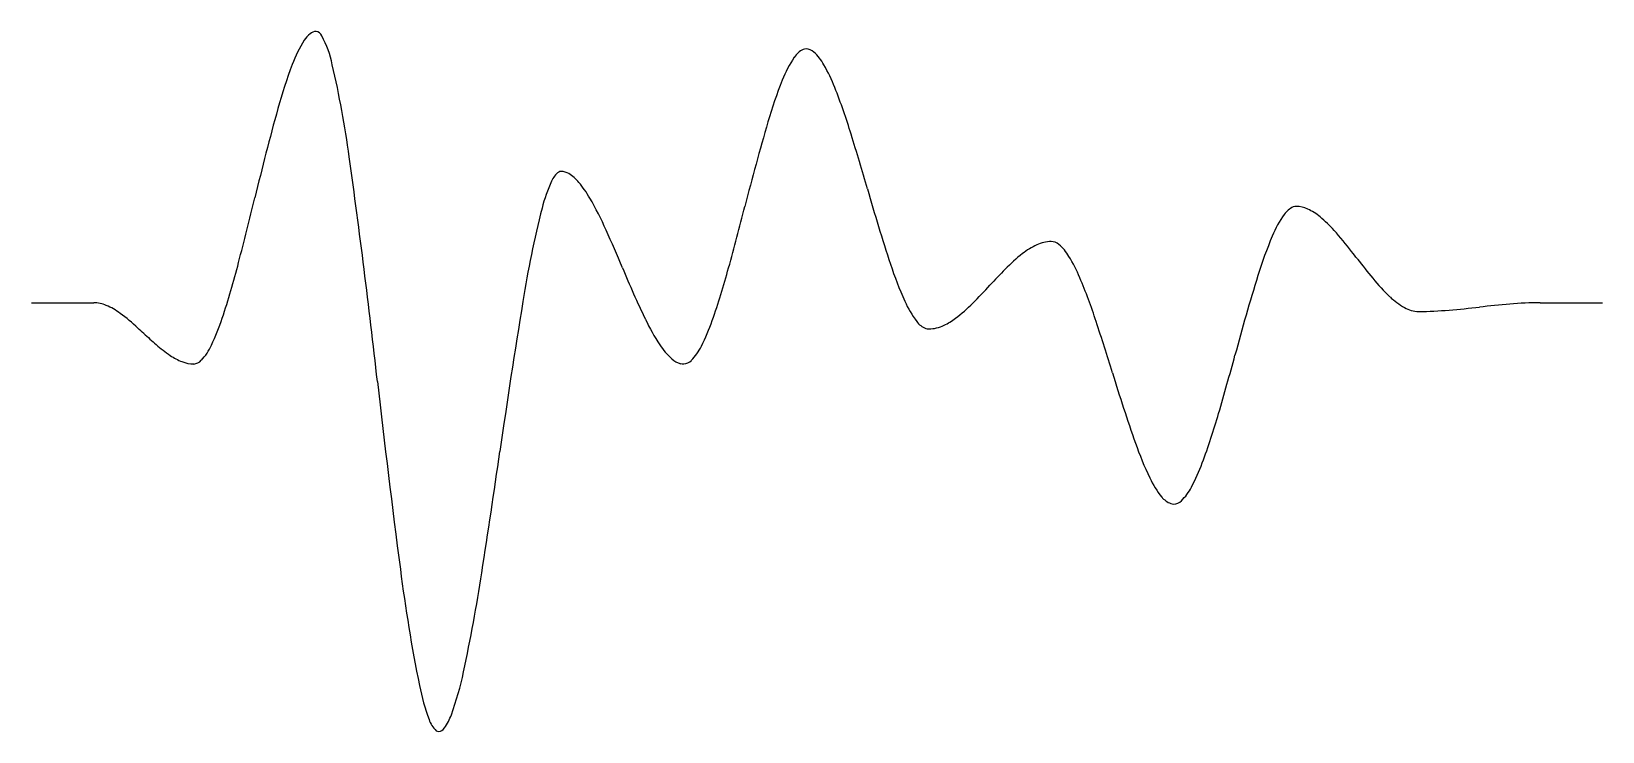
# Model space of a CAD drawing. Header units: metres. Extents: x 0 to 31.5, y 1.4 to 15.4.
import ezdxf

# ---------------------------------------------------------------- set-up
doc = ezdxf.new("R2010")
doc.units = ezdxf.units.M

msp = doc.modelspace()

# ---------------------------------------------------------------- linework, layer by layer
for p, q in [((0, 10), (1.25, 10)), ((30.25, 10), (31.5, 10))]:
    msp.add_line(p, q)
for centre, radius, start, end in [((5.717, 15.239), 0.2, 92.2599, 129.8193), ((5.681, 15.284), 0.157, 24.409, 79.7923), ((7.513, 13.948), 2.429, 147.3009, 160.096), ((5.955, 14.94), 0.582, 128.9593, 146.6074), ((3.921, 14.335), 2.156, 11.6649, 28.0454), ((17.16, 13.653), 2.256, 145.847, 159.0487), ((15.655, 14.688), 0.429, 115.0679, 147.4538), ((15.534, 14.915), 0.173, 90.3421, 110.6504), ((15.522, 14.841), 0.247, 48.0711, 87.2716), ((15.059, 14.321), 0.943, 28.407, 48.2469), ((14.809, 11.163), 10.238, 159.3399, 164.5372), ((-13.497, 10.232), 20.05, 7.7139, 13.0843), ((12.778, 13.003), 3.577, 21.4824, 29.5975), ((23.733, 11.004), 9.342, 158.2925, 163.7183), ((4.556, 9.749), 12.42, 16.9837, 21.5612), ((54.772, 0.098), 51.705, 164.5271, 166.5722), ((59.786, 0.468), 46.903, 163.7114, 165.8549), ((-38.273, -3.564), 57.27, 16.0611, 17.2054), ((-152.71, -9.333), 160.631, 6.34554, 7.96412), ((10.812, 12.283), 0.412, 125.3448, 158.0474), ((10.622, 12.529), 0.102, 90.7997, 118.8172), ((10.615, 12.315), 0.316, 59.6348, 88.8295), ((13.241, 11.136), 3.098, 155.1757, 165.8211), ((10.38, 11.931), 0.766, 38.9514, 59.0225), ((9.246, 10.977), 2.248, 29.9215, 39.6793), ((-71.215, 30.456), 77.888, -14.61471, -13.62752), ((5.146, 8.618), 6.979, 23.9914, 29.9234), ((53.4, 22.67), 38.083, -164.1693, -161.8013), ((30.022, 6.856), 20.416, 165.7109, 171.0633), ((-54.11, 29.438), 70.62, -15.3892, -14.35421), ((26.817, 10.549), 2.092, 144.2751, 157.8911), ((25.468, 11.532), 0.423, 113.6244, 145.664), ((25.359, 11.748), 0.182, 90.2985, 109.5517), ((25.349, 11.356), 0.574, 65.3918, 89.1379), ((25.123, 10.865), 1.114, 50.1219, 65.3372), ((24.185, 9.727), 2.589, 41.7026, 50.342), ((-16.621, -1.222), 30.866, 22.7243, 24.2493), ((20.38, 6.327), 7.692, 37.6638, 41.7542), ((20.761, 9.859), 1.435, 114.8696, 128.3981), ((20.458, 10.519), 0.709, 91.0157, 115.0528), ((20.435, 10.972), 0.257, 50.2403, 87.6418), ((20.025, 10.48), 0.897, 30.1016, 50.1747), ((32.706, 8.036), 8.495, 157.139, 162.8104), ((-7.46, -15.562), 43.106, 37.8327, 38.0854), ((-12.004, 14.957), 16.683, -18.3978, -14.416), ((24.535, 13.18), 7.698, -161.7987, -155.8635), ((22.087, 8.176), 3.578, 128.2903, 135.7398), ((18.007, 9.236), 3.267, 22.7886, 31.2261), ((39.171, 20.558), 15.878, -142.4296, -140.6483), ((30.934, 18.577), 20.646, -157.5775, -154.4342), ((-0.672, 14.672), 15.179, -19.3479, -15.1831), ((29.474, 0.882), 13.959, 135.4595, 137.2861), ((10.732, 6.165), 11.164, 18.0489, 22.8587), ((65.06, -1.975), 42.362, 162.8077, 165.0584), ((29.925, 12.949), 3.904, -140.9656, -133.4953), ((10.169, 18.679), 12.298, -44.9521, -42.6266), ((28.219, 11.143), 1.419, -133.7183, -119.227), ((1.24, 9.33), 0.67, 67.0877, 89.1053), ((0.966, 8.687), 1.369, 53.4171, 67.026), ((-0.651, 6.502), 4.087, 47.0488, 53.4698), ((145.893, -12.328), 137.864, 170.66816, 171.93363), ((19.29, 10.803), 1.939, -156.6064, -142.5729), ((16.611, 12.23), 3.182, -52.9902, -44.724), ((27.829, 10.438), 0.613, -119.6202, -91.4301), ((27.78, 17.367), 7.542, -89.7388, -85.1066), ((26.473, 32.651), 22.882, -85.1108, -83.5784), ((31.591, -12.827), 22.882, 94.8892, 96.4216), ((30.284, 2.458), 7.542, 90.2612, 94.8934), ((-13.444, -7.637), 23.154, 47.3249, 47.7186), ((-0.576, 11.148), 4.637, -25.5339, -18.3043), ((16.337, 11.599), 4.467, -154.3724, -146.8448), ((9.626, 11.049), 4.263, -26.7679, -19.2578), ((18.088, 9.872), 0.419, -143.7354, -112.1612), ((17.99, 9.666), 0.192, -108.4449, -90.2588), ((17.975, 10.197), 0.723, -88.8278, -63.5817), ((17.689, 10.81), 1.4, -64.2689, -53.227), ((-27.261, -6.431), 51.19, 17.0716, 18.2785), ((9.479, 17.159), 10.614, -132.918, -131.0994), ((4.362, 11.275), 2.816, -131.3431, -124.0953), ((2.597, 9.604), 1.109, -43.0896, -24.2136), ((13.73, 9.88), 1.344, -147.4124, -131.6108), ((3.467, 9.951), 1.218, -124.1308, -111.6147), ((3.237, 8.999), 0.228, -85.9996, -42.0012), ((13.128, 9.202), 0.438, -131.6786, -104.716), ((13.063, 9.005), 0.233, -86.4493, -43.9518), ((12.485, 9.581), 1.049, -44.7093, -25.4807), ((-37.398, 25.619), 63.747, -16.24806, -15.16086), ((3.262, 9.431), 0.659, -111.7054, -90.7761), ((13.078, 9.045), 0.273, -102.8054, -90.1138), ((54.282, 18.459), 34.067, -163.1709, -160.6746), ((218.333, 32.388), 212.751, -173.53187, -172.51106), ((10.579, 11.583), 13.758, -20.3971, -16.0343), ((-172.224, 33.065), 183.475, -8.9292, -8.16173), ((28.692, 9.487), 6.95, -160.6651, -154.4471), ((19.809, 8.145), 3.909, -28.1174, -20.3118), ((24.053, 7.243), 1.797, -155.1741, -140.7271), ((22.37, 6.752), 0.994, -46.4266, -26.8729), ((22.989, 6.365), 0.417, -141.6582, -110.6824), ((22.889, 6.204), 0.24, -86.8737, -45.9749), ((22.903, 6.169), 0.204, -107.3306, -90.2229), ((38.341, 8.547), 31.187, -172.8375, -168.4903), ((-24.383, 9.699), 33.8, -12.1246, -8.6987), ((2.493, 3.881), 6.302, -19.8696, -11.7342), ((12.235, 3.22), 4.543, -168.625, -159.738), ((8.459, 1.795), 0.508, -163.0737, -132.3496), ((7.448, 2.082), 1.03, -36.0985, -19.4167), ((8.167, 1.491), 0.087, -125.1608, -91.4127), ((8.147, 1.561), 0.158, -83.425, -32.7483)]:
    msp.add_arc(centre, radius, start, end)

doc.saveas('drawing.dxf')
